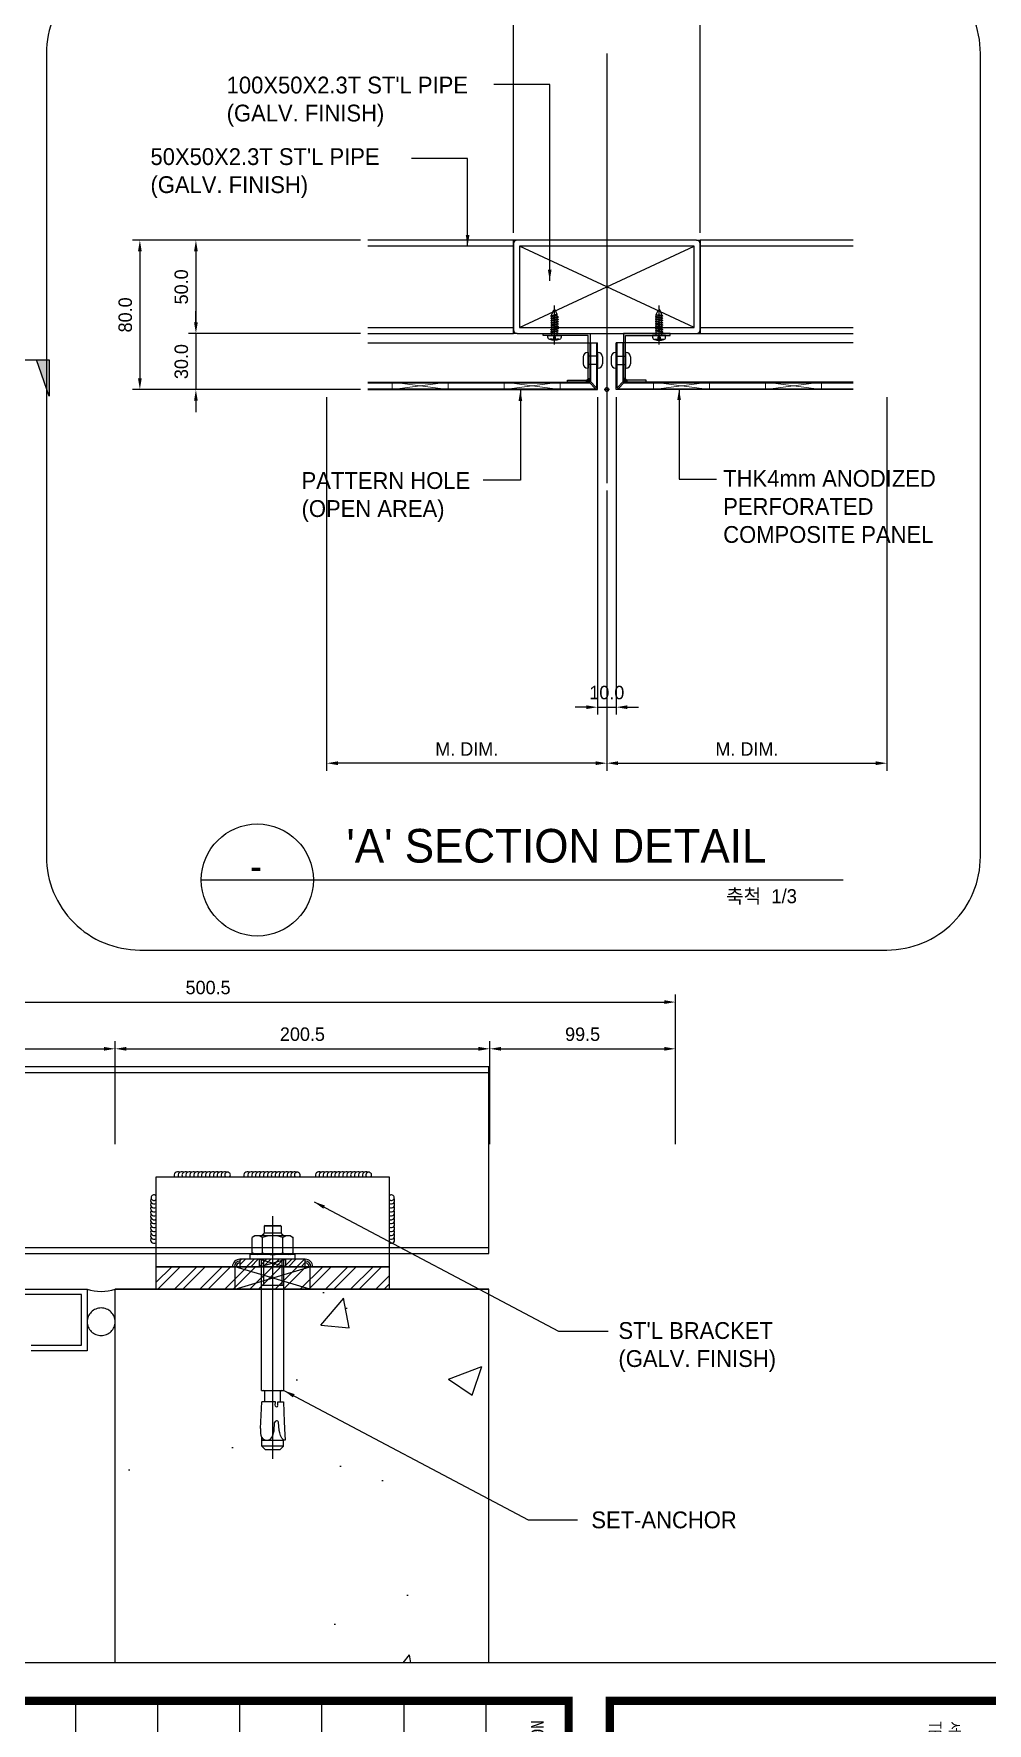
# Model space of a CAD drawing. Header units: millimetres. Extents: x 7297 to 60227, y -7497 to 19324.
# Drawn here: x 39759 to 40269, y 3258 to 4162 of the extents above; entities that cross this region are included whole.
import ezdxf
from ezdxf.enums import TextEntityAlignment as Align

# ---------------------------------------------------------------- set-up
doc = ezdxf.new("R2010")
doc.units = ezdxf.units.MM
doc.layers.add('NS_AL_PANEL', color=32, linetype='Continuous', lineweight=9)
for name, color, linetype in [('NS_BRACKET_NUTS', 1, 'Continuous'), ('NS_COL_D-GREY', 8, 'Continuous'), ('NS_COL_GREEN', 3, 'Continuous'), ('NS_COL_MAGENTA', 6, 'Continuous'), ('NS_COL_RED', 1, 'Continuous'), ('NS_COL_WHITE', 7, 'Continuous'), ('NS_COL_YELLOW', 2, 'Continuous'), ('NS_CON', 8, 'Continuous'), ('NS_DIM', 1, 'Continuous'), ('NS_FORM', 7, 'Continuous'), ('NS_FRAME', 253, 'Continuous'), ('NS_PIPE_FRAME', 2, 'Continuous'), ('NS_TEXT', 2, 'Continuous'), ('NS_TEXT_TITLE', 141, 'Continuous'), ('NS_WELD', 1, 'Continuous')]:
    doc.layers.add(name, color=color, linetype=linetype)
doc.styles.add('Expo M', font='Expo M.ttf')
doc.styles.add('HGTXT', font='romans.shx', dxfattribs={"bigfont": 'whgtxt.shx'})
doc.styles.add('M15-1', font='')
doc.styles.get('M15-1').set_extended_font_data('Dotum')
doc.dimstyles.new('N-SPACE', dxfattribs={"dimscale": 4, "dimtxt": 1.8, "dimasz": 1.5, "dimexe": 1, "dimexo": 1, "dimgap": 1, "dimtad": 1, "dimtoh": 1, "dimdec": 1, "dimzin": 1, "dimdsep": 46, "dimtxsty": 'Expo M', "dimcen": 2, "dimclrd": 1, "dimclre": 1, "dimclrt": 2, "dimadec": 1, "dimazin": 0, "dimtfac": 1, "dimtdec": 1, "dimtix": 1, "dimtmove": 1, "dimatfit": 3, "dimfxl": 1, "dimtolj": 1, "dimtzin": 1, "dimarcsym": 0})

# ---------------------------------------------------------------- blocks, each defined once
blk = doc.blocks.new('*D650')
at = {"layer": 'NS_DIM', "color": 1, "lineweight": -2, "transparency": 16777216}
for p, q in [((39933.82, 4051.5), (39811.78, 4051.5)), ((39815.78, 4045.5), (39815.78, 3977.5)), ((39911.78, 3971.5), (39811.78, 3971.5))]:
    blk.add_line(p, q, dxfattribs=at)
at = {"layer": 'NS_DIM', "color": 1, "transparency": 16777216}
for points in [[(39814.78, 4045.5), (39816.78, 4045.5), (39815.78, 4051.5)], [(39814.78, 3977.5), (39816.78, 3977.5), (39815.78, 3971.5)]]:
    blk.add_solid(points, dxfattribs=at)
at = {"layer": 'NS_DIM', "color": 2, "transparency": 16777216, "insert": (39807.99, 4011.5), "char_height": 7.2, "attachment_point": 5, "rotation": 90, "style": 'Expo M'}
blk.add_mtext('\\A1;80.0', dxfattribs=at)
blk = doc.blocks.new('*D649')
at = {"layer": 'NS_DIM', "color": 1, "lineweight": -2, "transparency": 16777216}
for p, q in [((39933.82, 4051.5), (39841.78, 4051.5)), ((39845.78, 4045.5), (39845.78, 4007.5)), ((39933.82, 4001.5), (39841.78, 4001.5))]:
    blk.add_line(p, q, dxfattribs=at)
at = {"layer": 'NS_DIM', "color": 1, "transparency": 16777216}
for points in [[(39844.78, 4045.5), (39846.78, 4045.5), (39845.78, 4051.5)], [(39844.78, 4007.5), (39846.78, 4007.5), (39845.78, 4001.5)]]:
    blk.add_solid(points, dxfattribs=at)
at = {"layer": 'NS_DIM', "color": 2, "transparency": 16777216, "insert": (39838, 4026.5), "char_height": 7.2, "attachment_point": 5, "rotation": 90, "style": 'Expo M'}
blk.add_mtext('\\A1;50.0', dxfattribs=at)
blk = doc.blocks.new('*D648')
at = {"layer": 'NS_DIM', "color": 1, "lineweight": -2, "transparency": 16777216}
for p, q in [((39845.78, 4007.5), (39845.78, 4013.5)), ((39911.78, 4001.5), (39841.78, 4001.5)), ((39845.78, 4001.5), (39845.78, 3971.5)), ((39933.82, 3971.5), (39841.78, 3971.5)), ((39845.78, 3965.5), (39845.78, 3959.5))]:
    blk.add_line(p, q, dxfattribs=at)
at = {"layer": 'NS_DIM', "color": 1, "transparency": 16777216}
for points in [[(39844.78, 4007.5), (39846.78, 4007.5), (39845.78, 4001.5)], [(39844.78, 3965.5), (39846.78, 3965.5), (39845.78, 3971.5)]]:
    blk.add_solid(points, dxfattribs=at)
at = {"layer": 'NS_DIM', "color": 2, "transparency": 16777216, "insert": (39838, 3986.5), "char_height": 7.2, "attachment_point": 5, "rotation": 90, "style": 'Expo M'}
blk.add_mtext('\\A1;30.0', dxfattribs=at)
blk = doc.blocks.new('*D647')
at = {"layer": 'NS_DIM', "color": 1, "lineweight": -2, "transparency": 16777216}
for p, q in [((40215.78, 3967.5), (40215.78, 3767.5)), ((40065.78, 3917.5), (40065.78, 3767.5)), ((40071.78, 3771.5), (40209.78, 3771.5))]:
    blk.add_line(p, q, dxfattribs=at)
at = {"layer": 'NS_DIM', "color": 1, "transparency": 16777216}
for points in [[(40071.78, 3772.5), (40071.78, 3770.5), (40065.78, 3771.5)], [(40209.78, 3772.5), (40209.78, 3770.5), (40215.78, 3771.5)]]:
    blk.add_solid(points, dxfattribs=at)
at = {"layer": 'NS_DIM', "color": 2, "transparency": 16777216, "insert": (40140.78, 3779.11), "char_height": 7.2, "attachment_point": 5, "style": 'Expo M'}
blk.add_mtext('\\A1;M. DIM.', dxfattribs=at)
blk = doc.blocks.new('*D646')
at = {"layer": 'NS_DIM', "color": 1, "lineweight": -2, "transparency": 16777216}
for p, q in [((39915.78, 3967.5), (39915.78, 3767.5)), ((40065.78, 3917.5), (40065.78, 3767.5)), ((40059.78, 3771.5), (39921.78, 3771.5))]:
    blk.add_line(p, q, dxfattribs=at)
at = {"layer": 'NS_DIM', "color": 1, "transparency": 16777216}
for points in [[(39921.78, 3772.5), (39921.78, 3770.5), (39915.78, 3771.5)], [(40059.78, 3772.5), (40059.78, 3770.5), (40065.78, 3771.5)]]:
    blk.add_solid(points, dxfattribs=at)
at = {"layer": 'NS_DIM', "color": 2, "transparency": 16777216, "insert": (39990.78, 3779.11), "char_height": 7.2, "attachment_point": 5, "style": 'Expo M'}
blk.add_mtext('\\A1;M. DIM.', dxfattribs=at)
blk = doc.blocks.new('*D645')
at = {"layer": 'NS_DIM', "color": 1, "lineweight": -2, "transparency": 16777216}
for p, q in [((40060.78, 3967.5), (40060.78, 3797.5)), ((40070.78, 3967.5), (40070.78, 3797.5)), ((40054.78, 3801.5), (40048.78, 3801.5)), ((40060.78, 3801.5), (40070.78, 3801.5)), ((40076.78, 3801.5), (40082.78, 3801.5))]:
    blk.add_line(p, q, dxfattribs=at)
at = {"layer": 'NS_DIM', "color": 1, "transparency": 16777216}
for points in [[(40054.78, 3802.5), (40054.78, 3800.5), (40060.78, 3801.5)], [(40076.78, 3802.5), (40076.78, 3800.5), (40070.78, 3801.5)]]:
    blk.add_solid(points, dxfattribs=at)
at = {"layer": 'NS_DIM', "color": 2, "transparency": 16777216, "insert": (40065.78, 3809.28), "char_height": 7.2, "attachment_point": 5, "style": 'Expo M'}
blk.add_mtext('\\A1;10.0', dxfattribs=at)
blk = doc.blocks.new('*D644')
at = {"layer": 'NS_DIM', "color": 1, "lineweight": -2, "transparency": 16777216}
for p, q in [((40015.78, 4055.5), (40015.78, 4179.15)), ((40115.78, 4055.5), (40115.78, 4179.15)), ((40021.78, 4175.15), (40109.78, 4175.15))]:
    blk.add_line(p, q, dxfattribs=at)
at = {"layer": 'NS_DIM', "color": 1, "transparency": 16777216}
for points in [[(40021.78, 4176.15), (40021.78, 4174.15), (40015.78, 4175.15)], [(40109.78, 4176.15), (40109.78, 4174.15), (40115.78, 4175.15)]]:
    blk.add_solid(points, dxfattribs=at)
at = {"layer": 'NS_DIM', "color": 2, "transparency": 16777216, "insert": (40065.78, 4182.93), "char_height": 7.2, "attachment_point": 5, "style": 'Expo M'}
blk.add_mtext('\\A1;100.0', dxfattribs=at)
blk = doc.blocks.new('M12')
for p, q in [((4205.94, -16673), (4205.44, -16673.5)), ((4205.44, -16673.5), (4205.44, -16677)), ((4214.44, -16673.5), (4205.44, -16673.5)), ((4205.94, -16673), (4213.94, -16673)), ((4209.94, -16668), (4209.94, -16798)), ((4214.44, -16673.5), (4213.94, -16673)), ((4214.44, -16673.5), (4214.44, -16677)), ((4200.44, -16678.61), (4198.97, -16679.46)), ((4198.97, -16687.76), (4198.97, -16679.46)), ((4219.44, -16678.61), (4200.44, -16678.61)), ((4203.94, -16678.61), (4205.55, -16677)), ((4204.45, -16687.76), (4204.45, -16679.46)), ((4205.01, -16677.53), (4205.01, -16678.61)), ((4205.55, -16677), (4214.33, -16677)), ((4215.94, -16678.61), (4214.33, -16677)), ((4214.87, -16677.53), (4214.87, -16678.61)), ((4215.43, -16687.76), (4215.43, -16679.46)), ((4219.44, -16678.61), (4220.91, -16679.46)), ((4220.91, -16687.76), (4220.91, -16679.46)), ((4221.94, -16688.61), (4197.94, -16688.61)), ((4197.94, -16691.11), (4197.94, -16688.61)), ((4221.94, -16691.11), (4197.94, -16691.11)), ((4200.44, -16688.61), (4198.97, -16687.76)), ((4203.94, -16761.4), (4203.94, -16691.11)), ((4205.01, -16691.11), (4205.01, -16705)), ((4214.87, -16691.11), (4214.87, -16705)), ((4215.94, -16761.4), (4215.94, -16691.11)), ((4219.44, -16688.61), (4220.91, -16687.76)), ((4221.94, -16691.11), (4221.94, -16688.61)), ((4203.94, -16705), (4215.94, -16705)), ((4203.94, -16761.4), (4215.94, -16761.4)), ((4205.72, -16767.54), (4205.72, -16761.85)), ((4214.16, -16767.54), (4214.16, -16761.85)), ((4203.4, -16781.72), (4204.14, -16767.54)), ((4211.44, -16767.54), (4204.14, -16767.54)), ((4211.33, -16769.5), (4211.44, -16767.54)), ((4212.66, -16767.54), (4215.83, -16767.54)), ((4212.77, -16769.5), (4212.66, -16767.54)), ((4216.34, -16778.1), (4215.85, -16767.54)), ((4203.66, -16785.35), (4204.03, -16786.38)), ((4209.58, -16786.62), (4210.18, -16784.98)), ((4210.18, -16784.98), (4210.45, -16784)), ((4210.45, -16784), (4210.74, -16783.04)), ((4210.74, -16783.04), (4210.97, -16778.57)), ((4213.35, -16782.75), (4213.12, -16778.35)), ((4213.78, -16784.1), (4213.35, -16782.75)), ((4214.21, -16785.5), (4213.78, -16784.1)), ((4216.66, -16785.2), (4216.34, -16778.1)), ((4216.78, -16787.71), (4216.66, -16785.2)), ((4204.03, -16786.38), (4204.76, -16787.25)), ((4204.09, -16791.25), (4204.09, -16786.47)), ((4204.09, -16788), (4215.79, -16788)), ((4205.85, -16793), (4204.09, -16791.25)), ((4215.79, -16791.25), (4204.09, -16791.25)), ((4204.76, -16787.25), (4205.74, -16787.77)), ((4205.74, -16787.77), (4206.85, -16787.91)), ((4205.94, -16793), (4213.94, -16793)), ((4206.85, -16787.91), (4208.54, -16787.6)), ((4208.54, -16787.6), (4209.58, -16786.62)), ((4215.79, -16791.25), (4214.03, -16793)), ((4214.79, -16786.82), (4214.21, -16785.5)), ((4215.83, -16787.76), (4214.79, -16786.82)), ((4215.79, -16791.25), (4215.79, -16787.73)), ((4215.83, -16787.76), (4216.78, -16787.71))]:
    blk.add_line(p, q)
for centre, radius, start, end in [((4201.71, -16683.46), 4.85, 55.56153, 124.43847), ((4209.94, -16696.73), 18.13, 72.38303, 107.61697), ((4218.17, -16683.46), 4.85, 55.56153, 124.43847), ((4201.71, -16683.76), 4.85, 235.56153, 304.43847), ((4209.94, -16670.48), 18.13, 252.38303, 287.61697), ((4218.17, -16683.76), 4.85, 235.56153, 304.43847), ((4205.28, -16761.85), 0.449, 0, 90), ((4214.6, -16761.85), 0.449, 90, 180), ((4212.05, -16769.4), 0.723, 188.59794, 351.40206), ((4218, -16782.49), 14.62, 177.00001, 191.29928), ((4212.07, -16778.69), 1.11, 17.85183, 173.87475)]:
    blk.add_arc(centre, radius, start, end)
blk = doc.blocks.new('w.p')
at = {"ltscale": 20}
for p, q in [((-1.5, 0), (1.5, 0)), ((0, 1.5), (0, -1.5))]:
    blk.add_line(p, q, dxfattribs=at)
blk.add_circle((0, 0), 1, dxfattribs=at)
blk = doc.blocks.new('PH-4X14')
at = {"ltscale": 0.3}
blk.add_line((-4.88, 0), (16, 0), dxfattribs=at)
for p, q in [((0, 3.5), (-0.99, 3.5)), ((0, -3.5), (0, 3.5)), ((0, 1.5), (0.96, 1.5)), ((0.86, -0.05), (1.2, 2)), ((0.86, -0.05), (0.96, 1.5)), ((1.16, 1.98), (0.96, 1.5)), ((0.96, -0.07), (1.29, 1.94)), ((0.96, -0.07), (1.46, 1.5)), ((1.26, 1.99), (1.46, 1.5)), ((1.46, 1.5), (2.2, 1.5)), ((1.58, -1.5), (2.2, 1.5)), ((1.78, -1.99), (2.43, 2)), ((1.88, -1.98), (2.53, 1.94)), ((2.08, -1.5), (2.7, 1.5)), ((2.39, 1.98), (2.2, 1.5)), ((2.5, 1.99), (2.7, 1.5)), ((2.7, 1.5), (3.43, 1.5)), ((2.81, -1.5), (3.43, 1.5)), ((3.01, -1.99), (3.66, 2)), ((3.11, -1.98), (3.76, 1.94)), ((3.31, -1.5), (3.93, 1.5)), ((3.62, 1.98), (3.43, 1.5)), ((3.73, 1.99), (3.93, 1.5)), ((3.93, 1.5), (4.66, 1.5)), ((4.04, -1.5), (4.66, 1.5)), ((4.24, -1.99), (4.9, 2)), ((4.35, -1.98), (4.99, 1.94)), ((4.54, -1.5), (5.16, 1.5)), ((4.86, 1.98), (4.66, 1.5)), ((4.96, 1.99), (5.16, 1.5)), ((5.16, 1.5), (5.9, 1.5)), ((5.27, -1.5), (5.9, 1.5)), ((5.47, -1.99), (6.13, 2)), ((5.58, -1.98), (6.22, 1.94)), ((5.77, -1.5), (6.4, 1.5)), ((6.09, 1.98), (5.9, 1.5)), ((6.2, 1.99), (6.4, 1.5)), ((6.4, 1.5), (7.13, 1.5)), ((6.51, -1.5), (7.13, 1.5)), ((6.71, -1.99), (7.36, 2)), ((6.81, -1.98), (7.46, 1.94)), ((7.01, -1.5), (7.63, 1.5)), ((7.32, 1.98), (7.13, 1.5)), ((7.43, 1.99), (7.63, 1.5)), ((7.63, 1.5), (8.36, 1.5)), ((7.74, -1.5), (8.36, 1.5)), ((7.94, -1.99), (8.59, 2)), ((8.05, -1.98), (8.69, 1.94)), ((8.24, -1.5), (8.86, 1.5)), ((8.56, 1.98), (8.36, 1.5)), ((8.66, 1.99), (8.86, 1.5)), ((8.86, 1.5), (9.6, 1.5)), ((8.97, -1.5), (9.6, 1.5)), ((9.17, -1.99), (9.83, 2)), ((9.28, -1.98), (9.92, 1.94)), ((9.47, -1.5), (10.09, 1.5)), ((9.79, 1.98), (9.6, 1.5)), ((9.9, 1.99), (10.09, 1.5)), ((10.09, 1.5), (11.27, 1.5)), ((10.21, -1.5), (10.83, 1.5)), ((10.41, -1.99), (11.01, 1.5)), ((10.51, -1.98), (11.01, 1.25)), ((11.01, 1.5), (11.01, -0.04)), ((11.27, 1.5), (13.64, 0.38)), ((-0.99, -3.5), (0, -3.5)), ((0, -1.5), (1.58, -1.5)), ((1.78, -1.99), (1.58, -1.5)), ((1.88, -1.98), (2.08, -1.5)), ((2.08, -1.5), (2.81, -1.5)), ((3.01, -1.99), (2.81, -1.5)), ((3.11, -1.98), (3.31, -1.5)), ((3.31, -1.5), (4.04, -1.5)), ((4.24, -1.99), (4.04, -1.5)), ((4.35, -1.98), (4.54, -1.5)), ((4.54, -1.5), (5.27, -1.5)), ((5.47, -1.99), (5.27, -1.5)), ((5.58, -1.98), (5.77, -1.5)), ((5.77, -1.5), (6.51, -1.5)), ((6.71, -1.99), (6.51, -1.5)), ((6.81, -1.98), (7.01, -1.5)), ((7.01, -1.5), (7.74, -1.5)), ((7.94, -1.99), (7.74, -1.5)), ((8.05, -1.98), (8.24, -1.5)), ((8.24, -1.5), (8.97, -1.5)), ((9.17, -1.99), (8.97, -1.5)), ((9.28, -1.98), (9.47, -1.5)), ((9.47, -1.5), (10.21, -1.5)), ((10.41, -1.99), (10.21, -1.5)), ((10.51, -1.98), (10.71, -1.5)), ((10.71, -1.5), (11.01, -0.04)), ((10.71, -1.5), (11.27, -1.5)), ((11.27, -1.5), (13.64, -0.38))]:
    blk.add_line(p, q)
blk.add_lwpolyline([(-2.25, 2.55), (-2.05, 2.32), (-1.95, 2.07), (-1.93, 1.8), (-1.97, 1.53), (-2.03, 1.26), (-2.1, 1.02), (-2.15, 0.81), (-2.15, 0.66), (-2.09, 0.56), (-1.97, 0.51), (-1.81, 0.49), (-1.62, 0.49), (-1.42, 0.51), (-1.21, 0.52), (-1.02, 0.51), (-0.84, 0.47), (-0.71, 0.39), (-0.61, 0.28), (-0.56, 0.15), (-0.54, 0), (-0.56, -0.15), (-0.61, -0.28), (-0.71, -0.39), (-0.84, -0.47), (-1.02, -0.51), (-1.21, -0.52), (-1.42, -0.51), (-1.62, -0.49), (-1.81, -0.49), (-1.97, -0.51), (-2.09, -0.56), (-2.15, -0.66), (-2.15, -0.81), (-2.1, -1.02), (-2.03, -1.26), (-1.97, -1.53), (-1.93, -1.8), (-1.95, -2.07), (-2.05, -2.32), (-2.25, -2.55)])
for centre, radius, start, end in [((6.76, 0), 9.36, 164.20502, 195.79498), ((-0.99, 2.2), 1.3, 90.02335, 164.41138), ((1.22, 1.91), 0.0925, 60.07535, 130.13388), ((2.45, 1.91), 0.0925, 60.07535, 130.13388), ((3.68, 1.91), 0.0925, 60.07535, 130.13388), ((4.92, 1.91), 0.0925, 60.07535, 130.13388), ((6.15, 1.91), 0.0925, 60.07535, 130.13388), ((7.38, 1.91), 0.0925, 60.07535, 130.13388), ((8.62, 1.91), 0.0925, 60.07535, 130.13388), ((9.85, 1.91), 0.0925, 60.07535, 130.13388), ((13.38, 0), 0.46, 305.16271, 54.83729), ((-0.99, -2.2), 1.3, 195.58862, 269.97665), ((0.92, -0.03), 0.0602, 200.68507, 319.27288), ((1.82, -1.91), 0.0925, 240.07535, 310.13388), ((3.05, -1.91), 0.0925, 240.07535, 310.13388), ((4.29, -1.91), 0.0925, 240.07535, 310.13388), ((5.52, -1.91), 0.0925, 240.07535, 310.13388), ((6.75, -1.91), 0.0925, 240.07535, 310.13388), ((7.99, -1.91), 0.0925, 240.07535, 310.13388), ((9.22, -1.91), 0.0925, 240.07535, 310.13388), ((10.45, -1.91), 0.0925, 240.07535, 310.13388)]:
    blk.add_arc(centre, radius, start, end)
blk = doc.blocks.new('100-50-pipe')
for p, q in [((52437.93, 36785.42), (52437.93, 36689.42)), ((52485.93, 36787.42), (52439.93, 36787.42)), ((52484.73, 36784.22), (52441.13, 36784.22)), ((52441.13, 36784.22), (52441.13, 36690.62)), ((52441.13, 36784.22), (52484.73, 36690.62)), ((52441.13, 36690.62), (52484.73, 36784.22)), ((52484.73, 36690.62), (52484.73, 36784.22)), ((52487.93, 36689.42), (52487.93, 36785.42)), ((52439.93, 36687.42), (52485.93, 36687.42)), ((52441.13, 36690.62), (52484.73, 36690.62))]:
    blk.add_line(p, q)
for points in [[(52437.93, 36785.42), (52437.93, 36787.42), (52439.93, 36787.42)], [(52487.93, 36785.42), (52487.93, 36787.42), (52485.93, 36787.42)], [(52437.93, 36689.42), (52437.93, 36687.42), (52439.93, 36687.42)], [(52487.93, 36689.42), (52487.93, 36687.42), (52485.93, 36687.42)]]:
    blk.add_lwpolyline(points)
for centre, start, end in [((52439.93, 36785.42), 90, 180), ((52485.93, 36785.42), 0, 90), ((52439.93, 36689.42), 180, 270), ((52485.93, 36689.42), 270, 0)]:
    blk.add_arc(centre, 2, start, end)
blk = doc.blocks.new('A$C36ED5424')
for p, q in [((490.01, 2200), (675.01, 2200)), ((675.01, 2200), (675.01, 2167)), ((690.01, 2200), (890.01, 2200)), ((690.01, 2000), (690.01, 2200)), ((672.01, 2197.06), (490.06, 2197.05)), ((672.01, 2170), (672.01, 2197.06)), ((645.01, 2170), (672.01, 2170)), ((675.01, 2167), (645.01, 2167))]:
    blk.add_line(p, q)
blk.add_lwpolyline([(675.01, 2182.51, 0.099868), (675.58, 2179.69, 0.099051), (677.21, 2177.29, 0.097917), (679.63, 2175.69, 0.09713), (682.51, 2175.12, 0.09713), (685.38, 2175.69, 0.097917), (687.81, 2177.29, 0.099051), (689.44, 2179.69, 0.099868), (690.01, 2182.51, 0.099868), (689.44, 2185.33, 0.099051), (687.81, 2187.73, 0.097917), (685.38, 2189.33, 0.09713), (682.51, 2189.9, 0.09713), (679.63, 2189.33, 0.097917), (677.21, 2187.73, 0.099051), (675.58, 2185.33, 0.099868)], format="xyb", close=True)
blk.add_arc((682.51, 2222.5), 23.72, 251.56501, 288.43499)
blk = doc.blocks.new('*D643')
at = {"layer": 'NS_DIM', "color": 1, "lineweight": -2, "transparency": 16777216}
for p, q in [((39602.06, 3567.62), (39602.06, 3647.62)), ((40102.56, 3567.62), (40102.56, 3647.62)), ((39608.06, 3643.62), (40096.56, 3643.62))]:
    blk.add_line(p, q, dxfattribs=at)
at = {"layer": 'NS_DIM', "color": 1, "transparency": 16777216}
for points in [[(39608.06, 3644.62), (39608.06, 3642.62), (39602.06, 3643.62)], [(40096.56, 3644.62), (40096.56, 3642.62), (40102.56, 3643.62)]]:
    blk.add_solid(points, dxfattribs=at)
at = {"layer": 'NS_DIM', "color": 2, "transparency": 16777216, "insert": (39852.31, 3651.4), "char_height": 7.2, "attachment_point": 5, "style": 'Expo M'}
blk.add_mtext('\\A1;500.5', dxfattribs=at)
blk = doc.blocks.new('*D642')
at = {"layer": 'NS_DIM', "color": 1, "lineweight": -2, "transparency": 16777216}
for p, q in [((39602.06, 3567.62), (39602.06, 3622.62)), ((39608.06, 3618.62), (39796.56, 3618.62)), ((39802.56, 3567.62), (39802.56, 3622.62))]:
    blk.add_line(p, q, dxfattribs=at)
at = {"layer": 'NS_DIM', "color": 1, "transparency": 16777216}
for points in [[(39608.06, 3619.62), (39608.06, 3617.62), (39602.06, 3618.62)], [(39796.56, 3619.62), (39796.56, 3617.62), (39802.56, 3618.62)]]:
    blk.add_solid(points, dxfattribs=at)
at = {"layer": 'NS_DIM', "color": 2, "transparency": 16777216, "insert": (39702.31, 3626.41), "char_height": 7.2, "attachment_point": 5, "style": 'Expo M'}
blk.add_mtext('\\A1;200.5', dxfattribs=at)
blk = doc.blocks.new('*D641')
at = {"layer": 'NS_DIM', "color": 1, "lineweight": -2, "transparency": 16777216}
for p, q in [((39802.56, 3567.62), (39802.56, 3622.62)), ((39808.56, 3618.62), (39997.06, 3618.62)), ((40003.06, 3567.62), (40003.06, 3622.62))]:
    blk.add_line(p, q, dxfattribs=at)
at = {"layer": 'NS_DIM', "color": 1, "transparency": 16777216}
for points in [[(39808.56, 3619.62), (39808.56, 3617.62), (39802.56, 3618.62)], [(39997.06, 3619.62), (39997.06, 3617.62), (40003.06, 3618.62)]]:
    blk.add_solid(points, dxfattribs=at)
at = {"layer": 'NS_DIM', "color": 2, "transparency": 16777216, "insert": (39902.81, 3626.41), "char_height": 7.2, "attachment_point": 5, "style": 'Expo M'}
blk.add_mtext('\\A1;200.5', dxfattribs=at)
blk = doc.blocks.new('*D640')
at = {"layer": 'NS_DIM', "color": 1, "lineweight": -2, "transparency": 16777216}
for p, q in [((40003.06, 3567.62), (40003.06, 3622.62)), ((40009.06, 3618.62), (40096.56, 3618.62)), ((40102.56, 3567.62), (40102.56, 3622.62))]:
    blk.add_line(p, q, dxfattribs=at)
at = {"layer": 'NS_DIM', "color": 1, "transparency": 16777216}
for points in [[(40009.06, 3619.62), (40009.06, 3617.62), (40003.06, 3618.62)], [(40096.56, 3619.62), (40096.56, 3617.62), (40102.56, 3618.62)]]:
    blk.add_solid(points, dxfattribs=at)
at = {"layer": 'NS_DIM', "color": 2, "transparency": 16777216, "insert": (40052.81, 3626.39), "char_height": 7.2, "attachment_point": 5, "style": 'Expo M'}
blk.add_mtext('\\A1;99.5', dxfattribs=at)
blk = doc.blocks.new('AL-TEMPLATE')
at = {"color": 8}
for p, q in [((2716.82, 1392.97), (2800.02, 1392.97)), ((2716.82, 1376.33), (2800.02, 1376.33)), ((2716.82, 1359.69), (2800.02, 1359.69)), ((2716.82, 1343.05), (2800.02, 1343.05)), ((2716.82, 1326.41), (2800.02, 1326.41)), ((2716.82, 1309.77), (2800.02, 1309.77))]:
    blk.add_line(p, q, dxfattribs=at)
at = {"color": 9}
blk.add_lwpolyline([(1984.07, 1501.32), (2709.08, 1501.32), (2709.08, 935.18), (1984.07, 935.18)], close=True, dxfattribs=at)
at = {"color": 8, "const_width": 1.66}
for points in [[(2716.82, 1501.32), (2800.02, 1501.32), (2800.02, 1418.12), (2716.82, 1418.12)], [(2716.82, 1409.8), (2800.02, 1409.8), (2800.02, 1026.89), (2716.82, 1026.89)]]:
    blk.add_lwpolyline(points, close=True, dxfattribs=at)
at = {"insert": (2720.94, 1489.17), "char_height": 2.3487, "attachment_point": 1, "style": 'HGTXT'}
blk.add_mtext('서울시 강남구 논현로 161길11 엔빌딩 4F\\PTEL 02 575-2077  FAX 02 575-2071', dxfattribs=at)
at = {"color": 8, "insert": (2720.76, 1404.73), "char_height": 2.556, "width": 438.9676, "attachment_point": 1}
blk.add_mtext('NOTE', dxfattribs=at)

msp = doc.modelspace()

# ---------------------------------------------------------------- hatches: boundary and pattern name
at = {"layer": 'NS_BRACKET_NUTS'}
h = msp.add_hatch(dxfattribs=at)
h.set_pattern_fill('ANSI32', color=256, scale=0.5, angle=720)
h.set_pattern_definition([(45, (-106938.453, -662882.294), (-3.367596045, 3.367596045), []), (45, (-106936.208, -662882.294), (-3.367596045, 3.367596045), [])])
h.paths.add_polyline_path([(39869.36, 3501.98), (39904.36, 3501.98), (39904.36, 3505.98), (39869.36, 3505.98)])
at = {"layer": 'NS_COL_RED'}
h = msp.add_hatch(dxfattribs=at)
h.set_pattern_fill('DOTS', color=256, scale=0.2, angle=360.72777, style=0)
h.set_pattern_definition([(0.72777, (40540.4396, 4938.99613), (0.15470442, 0.31949078), [0, -0.3175])])
edge = h.paths.add_edge_path()
edge.add_line((40056.78, 3977.37), (40056.78, 3975.5))
edge.add_line((40056.78, 3975.5), (40054.78, 3975.5))
edge.add_arc((40056.58, 3975.58), 1.8, 83.42849, 182.77167, ccw=False)
h = msp.add_hatch(dxfattribs=at)
h.set_pattern_fill('DOTS', color=256, scale=0.2, angle=360.72777, style=0)
h.set_pattern_definition([(0.72777, (40480.4396, 4938.99613), (0.15470442, 0.31949078), [0, -0.3175])])
edge = h.paths.add_edge_path()
edge.add_line((40074.78, 3977.37), (40074.78, 3975.5))
edge.add_line((40074.78, 3975.5), (40076.78, 3975.5))
edge.add_arc((40074.99, 3975.58), 1.8, 357.22833, 456.57151)
at = {"layer": 'NS_COL_WHITE'}
msp.add_hatch(color=256, dxfattribs=at).paths.add_polyline_path([(39767.23, 3967.98), (39760.44, 3987.37), (39767.23, 3987.37)])
at = {"layer": 'NS_CON'}
h = msp.add_hatch(dxfattribs=at)
h.set_pattern_fill('AR-CONC', color=256)
h.set_pattern_definition([(50, (-21986.42, -24385.36), (182.18467, -15.9391), [19.05, -209.55]), (355, (-21986.42, -24385.36), (-35.2434, 191.05685), [15.24, -167.6406]), (100.45144, (-21971.23, -24386.69), (146.94125, 175.11775), [16.19, -178.09024]), (46.1842, (-21986.42, -24334.56), (271.07904, -42.0423), [28.575, -314.325]), (96.63556, (-21963.83, -24338.06), (237.4041, 247.4261), [24.285, -267.1356]), (351.18415, (-21986.42, -24334.56), (237.4041, 247.4261), [22.86, -251.4597]), (21, (-21961.02, -24347.26), (151.6144, -102.2652), [19.05, -209.55]), (326, (-21961.02, -24347.26), (61.80203, 184.18797), [15.24, -167.64]), (71.45144, (-21948.38, -24355.78), (213.4164, 81.92277), [16.19, -178.08994]), (37.5, (-21986.416, -24385.36), (3.088603, 84.55504), [0, -165.608, 0, -170.18, 0, -168.275]), (7.5, (-21986.42, -24385.36), (66.81966, 100.18057), [0, -97.028, 0, -161.798, 0, -64.135]), (327.5, (-22043.06, -24385.36), (135.590595, -5.728744), [0, -63.5, 0, -198.12, 0, -262.89]), (317.5, (-22068.46, -24385.36), (148.12918, 25.4265), [0, -82.55, 0, -131.572, 0, -186.69])])
h.paths.add_polyline_path([(39802.56, 3489.98), (40002.56, 3489.98), (40002.56, 3289.98), (39802.56, 3289.98)])
at = {"layer": 'NS_PIPE_FRAME'}
h = msp.add_hatch(dxfattribs=at)
h.set_pattern_fill('ANSI32', color=256, angle=180)
h.set_pattern_definition([(225, (40437.774, -22946.126), (6.735192, -6.735192), []), (225, (40433.284, -22946.126), (6.735192, -6.735192), [])])
h.paths.add_polyline_path([(39824.36, 3501.98), (39824.36, 3489.98), (39949.36, 3489.98), (39949.36, 3501.98)])

# ---------------------------------------------------------------- linework, layer by layer
at = {"layer": 'NS_AL_PANEL'}
for p, q in [((40057.28, 3975.5), (40057.28, 3996.5)), ((40060.28, 3972.5), (40060.28, 3996.5)), ((40071.28, 3972.5), (40071.28, 3996.5)), ((40074.28, 3975.5), (40074.28, 3996.5)), ((39937.82, 3975), (40056.78, 3975)), ((39937.82, 3972), (40059.78, 3972)), ((39950.78, 3975.5), (39950.78, 3971.5)), ((39980.78, 3975.5), (39950.78, 3971.5)), ((39950.78, 3975.5), (39980.78, 3971.5)), ((39980.78, 3975.5), (39980.78, 3971.5)), ((40010.78, 3975.5), (40010.78, 3971.5)), ((40040.78, 3975.5), (40010.78, 3971.5)), ((40010.78, 3975.5), (40040.78, 3971.5)), ((40040.78, 3975.5), (40040.78, 3971.5)), ((40056.28, 3975.5), (40059.78, 3972)), ((40056.78, 3976), (40060.28, 3972.5)), ((40074.78, 3976), (40071.28, 3972.5)), ((40075.28, 3975.5), (40071.78, 3972)), ((40197.66, 3972), (40071.78, 3972)), ((40197.66, 3975), (40074.78, 3975)), ((40090.79, 3975.5), (40090.79, 3971.5)), ((40090.79, 3975.5), (40120.79, 3971.5)), ((40120.79, 3975.5), (40090.79, 3971.5)), ((40120.79, 3975.5), (40120.79, 3971.5)), ((40150.78, 3975.5), (40150.78, 3971.5)), ((40150.78, 3975.5), (40180.78, 3971.5)), ((40180.78, 3975.5), (40150.78, 3971.5)), ((40180.78, 3975.5), (40180.78, 3971.5))]:
    msp.add_line(p, q, dxfattribs=at)
for centre, start, end in [((40059.78, 3972.5), 270, 0), ((40071.78, 3972.5), 180, 270)]:
    msp.add_arc(centre, 0.5, start, end, dxfattribs=at)
at = {"layer": 'NS_COL_GREEN', "elevation": 0}
msp.add_lwpolyline([(40215.78, 4201.5), (39815.78, 4201.5, 0.414214), (39765.78, 4151.5), (39765.78, 3721.5, 0.414214), (39815.78, 3671.5), (40215.78, 3671.5, 0.414214), (40265.78, 3721.5), (40265.78, 4151.5, 0.414214)], format="xyb", close=True, dxfattribs=at)
for points in [[(40055.78, 4000.5), (40031.78, 4000.5), (40031.78, 4001.5), (40056.78, 4001.5), (40056.78, 3975.5), (40044.78, 3975.5), (40044.78, 3976.5), (40055.78, 3976.5)], [(40075.78, 4000.5), (40099.78, 4000.5), (40099.78, 4001.5), (40074.78, 4001.5), (40074.78, 3975.5), (40086.78, 3975.5), (40086.78, 3976.5), (40075.78, 3976.5)], [(39824.36, 3549.98), (39824.36, 3501.98), (39949.36, 3501.98), (39949.36, 3549.98)], [(39824.36, 3501.98), (39824.36, 3489.98), (39949.36, 3489.98), (39949.36, 3501.98)]]:
    msp.add_lwpolyline(points, close=True, dxfattribs=at)
at = {"layer": 'NS_COL_MAGENTA', "elevation": 0}
msp.add_lwpolyline([(39869.36, 3501.98), (39904.36, 3501.98), (39904.36, 3505.98), (39869.36, 3505.98)], close=True, dxfattribs=at)
at = {"layer": 'NS_COL_RED'}
for p, q in [((40053.16, 3989.06), (40053.16, 3985.31)), ((40055.78, 3991.31), (40055.41, 3991.31)), ((40055.78, 3991.31), (40055.78, 3983.06)), ((40060.78, 3989.43), (40055.78, 3989.43)), ((40060.78, 3991.31), (40060.78, 3983.06)), ((40060.78, 3991.31), (40061.16, 3991.31)), ((40063.41, 3989.06), (40063.41, 3985.31)), ((40068.16, 3989.06), (40068.16, 3985.31)), ((40070.78, 3991.31), (40070.41, 3991.31)), ((40070.78, 3991.31), (40070.78, 3983.06)), ((40070.78, 3989.43), (40075.78, 3989.43)), ((40075.78, 3991.31), (40075.78, 3983.06)), ((40075.78, 3991.31), (40076.16, 3991.31)), ((40078.41, 3989.06), (40078.41, 3985.31)), ((40055.78, 3983.06), (40055.41, 3983.06)), ((40060.78, 3984.93), (40055.78, 3984.93)), ((40060.78, 3983.06), (40061.16, 3983.06)), ((40070.78, 3983.06), (40070.41, 3983.06)), ((40070.78, 3984.93), (40075.78, 3984.93)), ((40075.78, 3983.06), (40076.16, 3983.06))]:
    msp.add_line(p, q, dxfattribs=at)
at = {"layer": 'NS_COL_RED', "elevation": 0}
for points in [[(40056.78, 3977.37), (40056.78, 3975.5), (40054.78, 3975.5, -0.462823)], [(40074.78, 3977.37), (40074.78, 3975.5), (40076.78, 3975.5, 0.462823)]]:
    msp.add_lwpolyline(points, format="xyb", close=True, dxfattribs=at)
at = {"layer": 'NS_COL_RED'}
for centre, start, end in [((40055.41, 3989.06), 90, 180), ((40061.16, 3989.06), 0, 90), ((40070.41, 3989.06), 90, 180), ((40076.16, 3989.06), 0, 90), ((40055.41, 3985.31), 180, 270), ((40061.16, 3985.31), 270, 0), ((40070.41, 3985.31), 180, 270), ((40076.16, 3985.31), 270, 0)]:
    msp.add_arc(centre, 2.25, start, end, dxfattribs=at)
at = {"layer": 'NS_COL_WHITE'}
for p, q in [((39937.82, 3996.5), (40056.78, 3996.5)), ((40197.66, 3996.5), (40074.78, 3996.5)), ((39530.06, 3987.37), (39767.23, 3987.37)), ((39767.23, 3967.98), (39760.44, 3987.37)), ((39767.23, 3987.37), (39767.23, 3967.98)), ((39848.66, 3709), (40192.39, 3709))]:
    msp.add_line(p, q, dxfattribs=at)
msp.add_circle((39878.66, 3709), 30, dxfattribs=at)
at = {"layer": 'NS_COL_YELLOW'}
for p, q in [((40056.78, 3975.5), (40056.78, 3996.5)), ((40056.78, 3996.5), (40060.78, 3996.5)), ((40060.78, 3971.5), (40060.78, 3996.5)), ((40070.78, 3971.5), (40070.78, 3996.5)), ((40074.78, 3996.5), (40070.78, 3996.5)), ((40074.78, 3975.5), (40074.78, 3996.5)), ((39937.82, 3975.5), (40056.28, 3975.5)), ((39937.82, 3971.5), (40060.78, 3971.5)), ((40197.66, 3971.5), (40070.78, 3971.5)), ((40197.66, 3975.5), (40075.28, 3975.5)), ((39906.86, 3489.98), (39866.86, 3501.98)), ((39866.86, 3489.98), (39906.86, 3501.98)), ((39879.86, 3501.98), (39879.86, 3505.98)), ((39879.86, 3501.98), (39893.86, 3505.98)), ((39879.86, 3505.98), (39893.86, 3501.98)), ((39893.86, 3501.98), (39893.86, 3505.98)), ((39802.56, 3489.98), (40002.56, 3489.98)), ((40002.56, 3489.98), (39802.56, 3489.98)), ((39802.56, 3289.98), (39802.56, 3489.98)), ((40002.56, 3289.98), (40002.56, 3489.98))]:
    msp.add_line(p, q, dxfattribs=at)
at = {"layer": 'NS_COL_YELLOW', "elevation": 0}
msp.add_lwpolyline([(39866.86, 3501.98), (39906.86, 3501.98), (39906.86, 3489.98), (39866.86, 3489.98)], close=True, dxfattribs=at)
at = {"layer": 'NS_DIM', "ltscale": 0.1}
msp.add_line((40065.78, 4151.5), (40065.78, 3921.5), dxfattribs=at)
at = {"layer": 'NS_FRAME', "elevation": 0}
for points in [[(39937.82, 4001.5), (40015.78, 4001.5), (40015.78, 4051.5), (39937.82, 4051.5)], [(39937.82, 4004.7), (40015.78, 4004.7), (40015.78, 4048.3), (39937.82, 4048.3)], [(40197.66, 4051.5), (40115.78, 4051.5), (40115.78, 4001.5), (40197.66, 4001.5)], [(40197.66, 4048.3), (40115.78, 4048.3), (40115.78, 4004.7), (40197.66, 4004.7)]]:
    msp.add_lwpolyline(points, dxfattribs=at)
for points in [[(39682.56, 3608.98), (39682.56, 3508.98), (40002.56, 3508.98), (40002.56, 3608.98)], [(39682.56, 3605.78), (39682.56, 3512.18), (40002.56, 3512.18), (40002.56, 3605.78)]]:
    msp.add_lwpolyline(points, close=True, dxfattribs=at)
at = {"layer": 'NS_WELD'}
for centre, radius, start, end in [((39836.01, 3550.92), 1.9, 56.41756, 209.63257), ((39838.11, 3550.92), 1.9, 56.41756, 209.63257), ((39840.21, 3550.92), 1.9, 56.41756, 209.63257), ((39842.31, 3550.92), 1.9, 56.41756, 209.63257), ((39844.41, 3550.92), 1.9, 56.41756, 209.63257), ((39846.51, 3550.92), 1.9, 56.41756, 209.63257), ((39848.61, 3550.92), 1.9, 56.41756, 209.63257), ((39850.71, 3550.92), 1.9, 56.41756, 209.63257), ((39852.81, 3550.92), 1.9, 56.41756, 209.63257), ((39854.91, 3550.92), 1.9, 56.41756, 209.63257), ((39857.01, 3550.92), 1.9, 56.41756, 209.63257), ((39859.11, 3550.92), 1.9, 56.41756, 209.63257), ((39861.21, 3550.92), 1.9, 56.41756, 209.63257), ((39862.71, 3551.06), 1.51, 314.15522, 225.84478), ((39873.34, 3550.92), 1.9, 56.41756, 209.63257), ((39875.44, 3550.92), 1.9, 56.41756, 209.63257), ((39877.54, 3550.92), 1.9, 56.41756, 209.63257), ((39879.64, 3550.92), 1.9, 56.41756, 209.63257), ((39881.74, 3550.92), 1.9, 56.41756, 209.63257), ((39883.84, 3550.92), 1.9, 56.41756, 209.63257), ((39885.94, 3550.92), 1.9, 56.41756, 209.63257), ((39888.04, 3550.92), 1.9, 56.41756, 209.63257), ((39890.14, 3550.92), 1.9, 56.41756, 209.63257), ((39892.24, 3550.92), 1.9, 56.41756, 209.63257), ((39894.34, 3550.92), 1.9, 56.41756, 209.63257), ((39896.44, 3550.92), 1.9, 56.41756, 209.63257), ((39898.54, 3550.92), 1.9, 56.41756, 209.63257), ((39900.04, 3551.06), 1.51, 314.15522, 225.84478), ((39911.61, 3550.92), 1.9, 56.41756, 209.63257), ((39913.71, 3550.92), 1.9, 56.41756, 209.63257), ((39915.81, 3550.92), 1.9, 56.41756, 209.63257), ((39917.91, 3550.92), 1.9, 56.41756, 209.63257), ((39920.01, 3550.92), 1.9, 56.41756, 209.63257), ((39922.11, 3550.92), 1.9, 56.41756, 209.63257), ((39924.21, 3550.92), 1.9, 56.41756, 209.63257), ((39926.31, 3550.92), 1.9, 56.41756, 209.63257), ((39928.41, 3550.92), 1.9, 56.41756, 209.63257), ((39930.51, 3550.92), 1.9, 56.41756, 209.63257), ((39932.61, 3550.92), 1.9, 56.41756, 209.63257), ((39934.71, 3550.92), 1.9, 56.41756, 209.63257), ((39936.81, 3550.92), 1.9, 56.41756, 209.63257), ((39938.31, 3551.06), 1.51, 314.15522, 225.84478), ((39823.44, 3537.42), 1.9, 146.41756, 299.63257), ((39823.44, 3535.32), 1.9, 146.41756, 299.63257), ((39823.29, 3538.92), 1.51, 44.15522, 315.84478), ((39950.44, 3538.92), 1.51, 224.15522, 135.84478), ((39950.29, 3537.42), 1.9, 240.36743, 33.58244), ((39950.29, 3535.32), 1.9, 240.36743, 33.58244), ((39823.44, 3533.22), 1.9, 146.41756, 299.63257), ((39823.44, 3531.12), 1.9, 146.41756, 299.63257), ((39823.44, 3529.02), 1.9, 146.41756, 299.63257), ((39823.44, 3526.92), 1.9, 146.41756, 299.63257), ((39950.29, 3533.22), 1.9, 240.36743, 33.58244), ((39950.29, 3531.12), 1.9, 240.36743, 33.58244), ((39950.29, 3529.02), 1.9, 240.36743, 33.58244), ((39950.29, 3526.92), 1.9, 240.36743, 33.58244), ((39823.44, 3524.82), 1.9, 146.41756, 299.63257), ((39823.44, 3522.72), 1.9, 146.41756, 299.63257), ((39823.44, 3520.62), 1.9, 146.41756, 299.63257), ((39823.44, 3518.52), 1.9, 146.41756, 299.63257), ((39950.29, 3524.82), 1.9, 240.36743, 33.58244), ((39950.29, 3522.72), 1.9, 240.36743, 33.58244), ((39950.29, 3520.62), 1.9, 240.36743, 33.58244), ((39950.29, 3518.52), 1.9, 240.36743, 33.58244), ((39823.44, 3516.42), 1.9, 146.41756, 299.63257), ((39950.29, 3516.42), 1.9, 240.36743, 33.58244), ((39869.36, 3501.98), 4, 90, 180), ((39869.36, 3501.98), 3, 90, 180), ((39869.36, 3501.98), 2, 90, 180), ((39904.36, 3501.98), 4, 0, 90), ((39904.36, 3501.98), 3, 0, 90), ((39904.36, 3501.98), 2, 0, 90)]:
    msp.add_arc(centre, radius, start, end, dxfattribs=at)

# ---------------------------------------------------------------- block references
at = {"layer": 'NS_BRACKET_NUTS'}
msp.add_blockref('M12', (35676.93, 20197.09), dxfattribs=at)
at = {"layer": 'NS_COL_D-GREY'}
msp.add_blockref('A$C36ED5424', (39112.55, 1289.98), dxfattribs=at)
at = {"layer": 'NS_COL_RED', "xscale": -1, "rotation": 270}
msp.add_blockref('PH-4X14', (40037.78, 4000.5), dxfattribs=at)
at = {"layer": 'NS_COL_RED', "rotation": 90}
msp.add_blockref('PH-4X14', (40093.78, 4000.5), dxfattribs=at)
at = {"layer": 'NS_COL_WHITE', "xscale": -1}
msp.add_blockref('w.p', (40065.78, 3971.5), dxfattribs=at)
at = {"layer": 'NS_FORM', "xscale": 2.64, "yscale": 2.64, "zscale": 2.64, "rotation": 270}
msp.add_blockref('AL-TEMPLATE', (36323.51, 10441.96), dxfattribs=at)
at = {"layer": 'NS_PIPE_FRAME', "rotation": 90}
msp.add_blockref('100-50-pipe', (76803.21, -48436.43), dxfattribs=at)

# ---------------------------------------------------------------- texts
at = {"layer": 'NS_TEXT', "char_height": 9, "attachment_point": 4, "style": 'M15-1'}
for s, insert in [("100X50X2.3T ST'L PIPE\\P(GALV. FINISH)", (39862.25, 4125.69)), ("\\pxql;50X50X2.3T ST'L PIPE\\P(GALV. FINISH)", (39821.46, 4087.37)), ('PATTERN HOLE\\P(OPEN AREA)', (39902.36, 3913.97)), ('\\pxql;THK4mm ANODIZED\\PPERFORATED\\PCOMPOSITE PANEL', (40128.1, 3908.89)), ("ST'L BRACKET\\P(GALV. FINISH)", (40071.99, 3458.95)), ('SET-ANCHOR', (40057.49, 3366.38))]:
    msp.add_mtext(s, dxfattribs=dict(at, insert=insert))
at = {"layer": 'NS_TEXT_TITLE', "style": 'M15-1'}
msp.add_text("'A' SECTION DETAIL", height=18, dxfattribs=at).set_placement((39926.35, 3712.92), align=Align.BOTTOM_LEFT)
msp.add_text('-', height=15, dxfattribs=at).set_placement((39877.96, 3716.38), align=Align.MIDDLE)
msp.add_text('축척  1/3', height=7.5, dxfattribs=at).set_placement((40167.53, 3694.32), align=Align.BOTTOM_RIGHT)

# ---------------------------------------------------------------- dimensions: what is measured, and where the dimension line sits
at = {"layer": 'NS_DIM'}
for base, p1, p2, picture, middle in [((40115.78, 4175.15), (40015.78, 4051.5), (40115.78, 4051.5), '*D644', (40065.78, 4182.93)), ((40070.78, 3801.5), (40060.78, 3971.5), (40070.78, 3971.5), '*D645', (40065.78, 3809.28)), ((40102.56, 3643.62), (39602.06, 3563.62), (40102.56, 3563.62), '*D643', (39852.31, 3651.4)), ((39802.56, 3618.62), (39602.06, 3563.62), (39802.56, 3563.62), '*D642', (39702.31, 3626.41)), ((40003.06, 3618.62), (39802.56, 3563.62), (40003.06, 3563.62), '*D641', (39902.81, 3626.41)), ((40102.56, 3618.62), (40003.06, 3563.62), (40102.56, 3563.62), '*D640', (40052.81, 3626.39))]:
    dim = msp.add_linear_dim(base=base, p1=p1, p2=p2, dimstyle='N-SPACE', dxfattribs=at)
    dim.commit()
    dim.dimension.update_dxf_attribs({"geometry": picture, "text_midpoint": middle})
for base, p1, p2, picture, middle in [((39815.78, 3971.5), (39937.82, 4051.5), (39915.78, 3971.5), '*D650', (39807.99, 4011.5)), ((39845.78, 4001.5), (39937.82, 4051.5), (39937.82, 4001.5), '*D649', (39838, 4026.5)), ((39845.78, 3971.5), (39915.78, 4001.5), (39937.82, 3971.5), '*D648', (39838, 3986.5))]:
    dim = msp.add_linear_dim(base=base, p1=p1, p2=p2, angle=90, dimstyle='N-SPACE', dxfattribs=at)
    dim.commit()
    dim.dimension.update_dxf_attribs({"geometry": picture, "text_midpoint": middle})
for base, p2, picture, middle in [((39915.78, 3771.5), (39915.78, 3971.5), '*D646', (39990.78, 3779.11)), ((40215.78, 3771.5), (40215.78, 3971.5), '*D647', (40140.78, 3779.11))]:
    dim = msp.add_linear_dim(base=base, p1=(40065.78, 3921.5), p2=p2, text='M. DIM.', dimstyle='N-SPACE', dxfattribs=at)
    dim.commit()
    dim.dimension.update_dxf_attribs({"geometry": picture, "text_midpoint": middle})

# ---------------------------------------------------------------- leaders
for points in [[(40035.2, 4029.76), (40035.2, 4134.83), (40005.2, 4134.83)], [(39991.25, 4048.3), (39991.25, 4095.13), (39961.25, 4095.13)], [(40019.51, 3971.36), (40019.51, 3922.99), (39999.51, 3922.99)], [(40104.47, 3971.85), (40104.47, 3923.48), (40124.47, 3923.48)], [(39909.12, 3536.7), (40039.95, 3467.39), (40066.41, 3467.39)], [(39892.86, 3435.69), (40023.69, 3366.38), (40050.15, 3366.38)]]:
    msp.add_leader(points, dimstyle='N-SPACE', dxfattribs=at)

doc.saveas('drawing.dxf')
